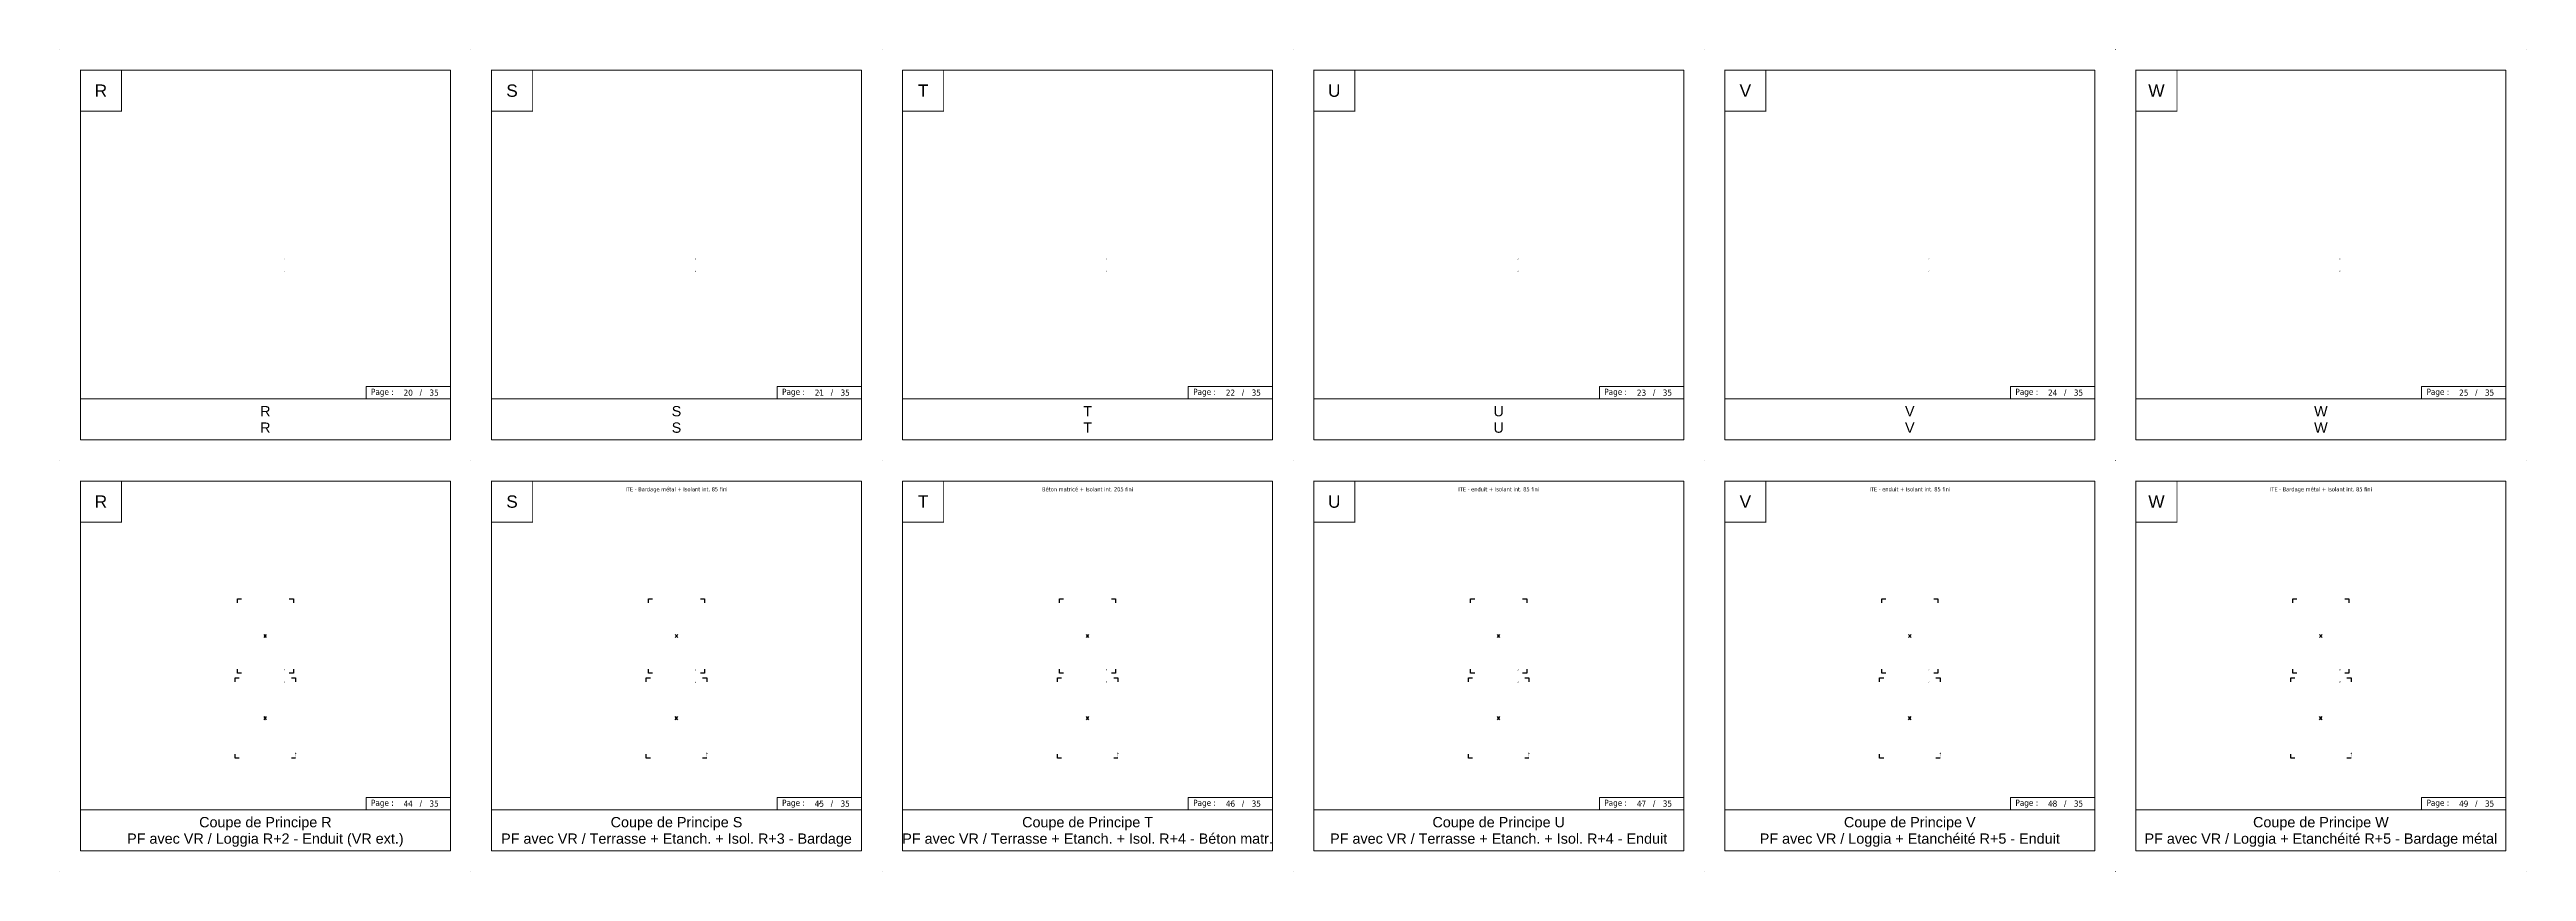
# Model space of a CAD drawing. Header units: millimetres. Extents: x -20000 to 230000, y -17405 to 24510.
# Drawn here: x 169750 to 230000, y -10000 to 10000 of the extents above; entities that cross this region are included whole.
import ezdxf
from ezdxf.enums import TextEntityAlignment as Align

# ---------------------------------------------------------------- set-up
doc = ezdxf.new("R2010")
doc.units = ezdxf.units.MM
doc.header["$PDMODE"] = 35
doc.header["$PDSIZE"] = 0.5
doc.linetypes.add('POINTILLE', pattern=[6.35, 0, -6.35])
doc.layers.get('0').update_dxf_attribs({"lineweight": 13})
doc.layers.get('Defpoints').update_dxf_attribs({"true_color": 0xc2a584})
for name, color, linetype, lineweight, plot in [('0 - Trame', 1, 'Continuous', 0, False), ('Intouchable', 252, 'Continuous', 13, False), ('Non visible', 163, 'Continuous', 25, False)]:
    doc.layers.add(name, color=color, linetype=linetype, lineweight=lineweight, plot=plot)
doc.layers.add('1 - Cartouche', color=7, linetype='Continuous', lineweight=13)
doc.layers.add('1 - Texte', color=7, linetype='Continuous', lineweight=13)
doc.styles.get("Standard").update_dxf_attribs({"font": 'ARIALUNI.TTF'})
doc.styles.add('Texte Poralu', font='tahomabd.ttf')

# ---------------------------------------------------------------- blocks, each defined once
blk = doc.blocks.new('Cadre Coupe_Elev')
at = {"const_width": 20}
blk.add_lwpolyline([(500, 9500), (1500, 9500), (1500, 8500), (500, 8500)], close=True, dxfattribs=at)
for p in [(2000, 9500), (3500, 9500), (5000, 9500), (6500, 9500), (8000, 9500), (2000, 1500), (3500, 1500), (5000, 1500), (6500, 1500), (8000, 1500), (2000, 500), (3500, 500), (5000, 500), (6500, 500), (8000, 500)]:
    blk.add_point(p)
at = {"layer": '0 - Trame'}
for points in [[(500, 500), (9500, 500), (9500, 9500), (500, 9500)], [(500, 1500), (9500, 1500), (9500, 500), (500, 500)]]:
    blk.add_lwpolyline(points, close=True, dxfattribs=at)
for p in [(0, 10000), (10000, 10000), (0, 0), (10000, 0)]:
    blk.add_point(p, dxfattribs=at)
at = {"layer": 'Defpoints'}
for p in [(5000, 5730), (5000, 3733), (5000, 1200), (5000, 1000), (5000, 800)]:
    blk.add_point(p, dxfattribs=at)
at = {"color": 7}
blk.add_attdef('REPERE_1', text='', height=300, dxfattribs=at).set_placement((1000, 9000), align=Align.MIDDLE_CENTER)
at = {"layer": '1 - Texte', "color": 7}
for tag, p in [('DEFINITION1', (5000, 1200)), ('DEFINITION2', (5000, 800))]:
    blk.add_attdef(tag, text='', height=250, dxfattribs=at).set_placement(p, align=Align.MIDDLE_CENTER)
at = {"layer": 'Non visible', "style": 'Texte Poralu'}
for p in [(5447, 4906), (5447, 4606)]:
    blk.add_attdef('REPERE_2', text='', height=35, dxfattribs=at).set_placement(p, align=Align.MIDDLE_LEFT)
blk = doc.blocks.new('Cartouche - Total de page')
at = {"layer": '1 - Cartouche', "color": 0, "insert": (0, 0), "char_height": 5, "attachment_point": 5, "style": 'Texte Poralu'}
blk.add_mtext('35', dxfattribs=at)
blk = doc.blocks.new('Cadre centrage dessin')
at = {"layer": 'Defpoints'}
for p, q in [((-682, 907), (-582, 907)), ((-682, 807), (-682, 907)), ((582, 907), (682, 907)), ((682, 907), (682, 807)), ((-30, -40), (30, 40)), ((30, -40), (-30, 40)), ((-735, -1017), (-635, -1017)), ((-735, -1117), (-735, -1017)), ((-682, -907), (-682, -807)), ((-582, -907), (-682, -907)), ((682, -907), (582, -907)), ((635, -1017), (735, -1017)), ((682, -807), (682, -907)), ((735, -1017), (735, -1117)), ((-30, -2037), (30, -1957)), ((30, -2037), (-30, -1957)), ((-735, -2977), (-735, -2877)), ((-635, -2977), (-735, -2977)), ((735, -2977), (635, -2977))]:
    blk.add_line(p, q, dxfattribs=at)
at = {"layer": 'Defpoints', "linetype": 'POINTILLE', "ltscale": 2}
for p, q in [((682, -907), (682, -907)), ((682, -907), (682, -907)), ((735, -2830), (735, -2830)), ((735, -2830), (735, -2977))]:
    blk.add_line(p, q, dxfattribs=at)
blk = doc.blocks.new('Rep_châssis')
at = {"style": 'Texte Poralu'}
blk.add_attdef('REP_CHASSIS', text='', height=100, dxfattribs=at).set_placement((0, 0), align=Align.MIDDLE_CENTER)

msp = doc.modelspace()

# ---------------------------------------------------------------- linework, layer by layer
at = {"layer": 'Intouchable'}
for points in [[(177450, 1500), (179500, 1500), (179500, 1800), (177450, 1800)], [(187450, 1500), (189500, 1500), (189500, 1800), (187450, 1800)], [(197450, 1500), (199500, 1500), (199500, 1800), (197450, 1800)], [(207450, 1500), (209500, 1500), (209500, 1800), (207450, 1800)], [(217450, 1500), (219500, 1500), (219500, 1800), (217450, 1800)], [(227450, 1500), (229500, 1500), (229500, 1800), (227450, 1800)], [(177450, -8500), (179500, -8500), (179500, -8200), (177450, -8200)], [(187450, -8500), (189500, -8500), (189500, -8200), (187450, -8200)], [(197450, -8500), (199500, -8500), (199500, -8200), (197450, -8200)], [(207450, -8500), (209500, -8500), (209500, -8200), (207450, -8200)], [(217450, -8500), (219500, -8500), (219500, -8200), (217450, -8200)], [(227450, -8500), (229500, -8500), (229500, -8200), (227450, -8200)]]:
    msp.add_lwpolyline(points, close=True, dxfattribs=at)
for p in [(178475, 1650), (188475, 1650), (198475, 1650), (208475, 1650), (218475, 1650), (228475, 1650), (178475, -8350), (188475, -8350), (198475, -8350), (208475, -8350), (218475, -8350), (228475, -8350)]:
    msp.add_point(p, dxfattribs=at)

# ---------------------------------------------------------------- block references
ref = msp.add_blockref('Cadre Coupe_Elev', (160000, 0))
ref.add_attrib('REPERE_1', 'Q', dxfattribs={"color": 7, "height": 300}).set_placement((161000, 9000), align=Align.MIDDLE_CENTER)
ref.add_attrib('REPERE_2', 'Q', dxfattribs={"layer": 'Non visible', "height": 35, "style": 'Texte Poralu'}).set_placement((165447.12, 4905.8), align=Align.MIDDLE_LEFT)
ref.add_attrib('REPERE_2', 'Q', dxfattribs={"layer": 'Non visible', "height": 35, "style": 'Texte Poralu'}).set_placement((165447.12, 4605.8), align=Align.MIDDLE_LEFT)
ref.add_attrib('DEFINITION1', 'Q', dxfattribs={"layer": '1 - Texte', "color": 7, "height": 250}).set_placement((165000, 1200), align=Align.MIDDLE_CENTER)
ref.add_attrib('DEFINITION2', 'Q', dxfattribs={"layer": '1 - Texte', "color": 7, "height": 250}).set_placement((165000, 800), align=Align.MIDDLE_CENTER)
ref = msp.add_blockref('Cadre Coupe_Elev', (170000, 0))
ref.add_attrib('REPERE_1', 'R', dxfattribs={"color": 7, "height": 300}).set_placement((171000, 9000), align=Align.MIDDLE_CENTER)
ref.add_attrib('REPERE_2', 'R', dxfattribs={"layer": 'Non visible', "height": 35, "style": 'Texte Poralu'}).set_placement((175447.12, 4905.8), align=Align.MIDDLE_LEFT)
ref.add_attrib('REPERE_2', 'R', dxfattribs={"layer": 'Non visible', "height": 35, "style": 'Texte Poralu'}).set_placement((175447.12, 4605.8), align=Align.MIDDLE_LEFT)
ref.add_attrib('DEFINITION1', 'R', dxfattribs={"layer": '1 - Texte', "color": 7, "height": 250}).set_placement((175000, 1200), align=Align.MIDDLE_CENTER)
ref.add_attrib('DEFINITION2', 'R', dxfattribs={"layer": '1 - Texte', "color": 7, "height": 250}).set_placement((175000, 800), align=Align.MIDDLE_CENTER)
ref = msp.add_blockref('Cadre Coupe_Elev', (180000, 0))
ref.add_attrib('REPERE_1', 'S', dxfattribs={"color": 7, "height": 300}).set_placement((181000, 9000), align=Align.MIDDLE_CENTER)
ref.add_attrib('REPERE_2', 'S', dxfattribs={"layer": 'Non visible', "height": 35, "style": 'Texte Poralu'}).set_placement((185447.12, 4905.8), align=Align.MIDDLE_LEFT)
ref.add_attrib('REPERE_2', 'S', dxfattribs={"layer": 'Non visible', "height": 35, "style": 'Texte Poralu'}).set_placement((185447.12, 4605.8), align=Align.MIDDLE_LEFT)
ref.add_attrib('DEFINITION1', 'S', dxfattribs={"layer": '1 - Texte', "color": 7, "height": 250}).set_placement((185000, 1200), align=Align.MIDDLE_CENTER)
ref.add_attrib('DEFINITION2', 'S', dxfattribs={"layer": '1 - Texte', "color": 7, "height": 250}).set_placement((185000, 800), align=Align.MIDDLE_CENTER)
ref = msp.add_blockref('Cadre Coupe_Elev', (190000, 0))
ref.add_attrib('REPERE_1', 'T', dxfattribs={"color": 7, "height": 300}).set_placement((191000, 9000), align=Align.MIDDLE_CENTER)
ref.add_attrib('REPERE_2', 'T', dxfattribs={"layer": 'Non visible', "height": 35, "style": 'Texte Poralu'}).set_placement((195447.12, 4905.8), align=Align.MIDDLE_LEFT)
ref.add_attrib('REPERE_2', 'T', dxfattribs={"layer": 'Non visible', "height": 35, "style": 'Texte Poralu'}).set_placement((195447.12, 4605.8), align=Align.MIDDLE_LEFT)
ref.add_attrib('DEFINITION1', 'T', dxfattribs={"layer": '1 - Texte', "color": 7, "height": 250}).set_placement((195000, 1200), align=Align.MIDDLE_CENTER)
ref.add_attrib('DEFINITION2', 'T', dxfattribs={"layer": '1 - Texte', "color": 7, "height": 250}).set_placement((195000, 800), align=Align.MIDDLE_CENTER)
ref = msp.add_blockref('Cadre Coupe_Elev', (200000, 0))
ref.add_attrib('REPERE_1', 'U', dxfattribs={"color": 7, "height": 300}).set_placement((201000, 9000), align=Align.MIDDLE_CENTER)
ref.add_attrib('REPERE_2', 'U', dxfattribs={"layer": 'Non visible', "height": 35, "style": 'Texte Poralu'}).set_placement((205447.12, 4905.8), align=Align.MIDDLE_LEFT)
ref.add_attrib('REPERE_2', 'U', dxfattribs={"layer": 'Non visible', "height": 35, "style": 'Texte Poralu'}).set_placement((205447.12, 4605.8), align=Align.MIDDLE_LEFT)
ref.add_attrib('DEFINITION1', 'U', dxfattribs={"layer": '1 - Texte', "color": 7, "height": 250}).set_placement((205000, 1200), align=Align.MIDDLE_CENTER)
ref.add_attrib('DEFINITION2', 'U', dxfattribs={"layer": '1 - Texte', "color": 7, "height": 250}).set_placement((205000, 800), align=Align.MIDDLE_CENTER)
ref = msp.add_blockref('Cadre Coupe_Elev', (210000, 0))
ref.add_attrib('REPERE_1', 'V', dxfattribs={"color": 7, "height": 300}).set_placement((211000, 9000), align=Align.MIDDLE_CENTER)
ref.add_attrib('REPERE_2', 'V', dxfattribs={"layer": 'Non visible', "height": 35, "style": 'Texte Poralu'}).set_placement((215447.12, 4905.8), align=Align.MIDDLE_LEFT)
ref.add_attrib('REPERE_2', 'V', dxfattribs={"layer": 'Non visible', "height": 35, "style": 'Texte Poralu'}).set_placement((215447.12, 4605.8), align=Align.MIDDLE_LEFT)
ref.add_attrib('DEFINITION1', 'V', dxfattribs={"layer": '1 - Texte', "color": 7, "height": 250}).set_placement((215000, 1200), align=Align.MIDDLE_CENTER)
ref.add_attrib('DEFINITION2', 'V', dxfattribs={"layer": '1 - Texte', "color": 7, "height": 250}).set_placement((215000, 800), align=Align.MIDDLE_CENTER)
ref = msp.add_blockref('Cadre Coupe_Elev', (220000, 0))
ref.add_attrib('REPERE_1', 'W', dxfattribs={"color": 7, "height": 300}).set_placement((221000, 9000), align=Align.MIDDLE_CENTER)
ref.add_attrib('REPERE_2', 'W', dxfattribs={"layer": 'Non visible', "height": 35, "style": 'Texte Poralu'}).set_placement((225447.12, 4905.8), align=Align.MIDDLE_LEFT)
ref.add_attrib('REPERE_2', 'W', dxfattribs={"layer": 'Non visible', "height": 35, "style": 'Texte Poralu'}).set_placement((225447.12, 4605.8), align=Align.MIDDLE_LEFT)
ref.add_attrib('DEFINITION1', 'W', dxfattribs={"layer": '1 - Texte', "color": 7, "height": 250}).set_placement((225000, 1200), align=Align.MIDDLE_CENTER)
ref.add_attrib('DEFINITION2', 'W', dxfattribs={"layer": '1 - Texte', "color": 7, "height": 250}).set_placement((225000, 800), align=Align.MIDDLE_CENTER)
ref = msp.add_blockref('Cadre Coupe_Elev', (160000, -10000))
ref.add_attrib('REPERE_1', 'Q', dxfattribs={"color": 7, "height": 300}).set_placement((161000, -1000), align=Align.MIDDLE_CENTER)
ref.add_attrib('REPERE_2', 'Q', dxfattribs={"layer": 'Non visible', "height": 35, "style": 'Texte Poralu'}).set_placement((165447.12, -5094.2), align=Align.MIDDLE_LEFT)
ref.add_attrib('REPERE_2', 'Q', dxfattribs={"layer": 'Non visible', "height": 35, "style": 'Texte Poralu'}).set_placement((165447.12, -5394.2), align=Align.MIDDLE_LEFT)
ref.add_attrib('DEFINITION1', 'Coupe de Principe Q', dxfattribs={"layer": '1 - Texte', "color": 7, "height": 250}).set_placement((165000, -8800), align=Align.MIDDLE_CENTER)
ref.add_attrib('DEFINITION2', 'PF avec VR / Loggia R+2 -> R+8 - Bardage métal', dxfattribs={"layer": '1 - Texte', "color": 7, "height": 250}).set_placement((165000, -9200), align=Align.MIDDLE_CENTER)
ref = msp.add_blockref('Cadre Coupe_Elev', (170000, -10000))
ref.add_attrib('REPERE_1', 'R', dxfattribs={"color": 7, "height": 300}).set_placement((171000, -1000), align=Align.MIDDLE_CENTER)
ref.add_attrib('REPERE_2', 'R', dxfattribs={"layer": 'Non visible', "height": 35, "style": 'Texte Poralu'}).set_placement((175447.12, -5094.2), align=Align.MIDDLE_LEFT)
ref.add_attrib('REPERE_2', 'R', dxfattribs={"layer": 'Non visible', "height": 35, "style": 'Texte Poralu'}).set_placement((175447.12, -5394.2), align=Align.MIDDLE_LEFT)
ref.add_attrib('DEFINITION1', 'Coupe de Principe R', dxfattribs={"layer": '1 - Texte', "color": 7, "height": 250}).set_placement((175000, -8800), align=Align.MIDDLE_CENTER)
ref.add_attrib('DEFINITION2', 'PF avec VR / Loggia R+2 - Enduit (VR ext.)', dxfattribs={"layer": '1 - Texte', "color": 7, "height": 250}).set_placement((175000, -9200), align=Align.MIDDLE_CENTER)
ref = msp.add_blockref('Cadre Coupe_Elev', (180000, -10000))
ref.add_attrib('REPERE_1', 'S', dxfattribs={"color": 7, "height": 300}).set_placement((181000, -1000), align=Align.MIDDLE_CENTER)
ref.add_attrib('REPERE_2', 'S', dxfattribs={"layer": 'Non visible', "height": 35, "style": 'Texte Poralu'}).set_placement((185447.12, -5094.2), align=Align.MIDDLE_LEFT)
ref.add_attrib('REPERE_2', 'S', dxfattribs={"layer": 'Non visible', "height": 35, "style": 'Texte Poralu'}).set_placement((185447.12, -5394.2), align=Align.MIDDLE_LEFT)
ref.add_attrib('DEFINITION1', 'Coupe de Principe S', dxfattribs={"layer": '1 - Texte', "color": 7, "height": 250}).set_placement((185000, -8800), align=Align.MIDDLE_CENTER)
ref.add_attrib('DEFINITION2', 'PF avec VR / Terrasse + Etanch. + Isol. R+3 - Bardage', dxfattribs={"layer": '1 - Texte', "color": 7, "height": 250}).set_placement((185000, -9200), align=Align.MIDDLE_CENTER)
ref = msp.add_blockref('Cadre Coupe_Elev', (190000, -10000))
ref.add_attrib('REPERE_1', 'T', dxfattribs={"color": 7, "height": 300}).set_placement((191000, -1000), align=Align.MIDDLE_CENTER)
ref.add_attrib('REPERE_2', 'T', dxfattribs={"layer": 'Non visible', "height": 35, "style": 'Texte Poralu'}).set_placement((195447.12, -5094.2), align=Align.MIDDLE_LEFT)
ref.add_attrib('REPERE_2', 'T', dxfattribs={"layer": 'Non visible', "height": 35, "style": 'Texte Poralu'}).set_placement((195447.12, -5394.2), align=Align.MIDDLE_LEFT)
ref.add_attrib('DEFINITION1', 'Coupe de Principe T', dxfattribs={"layer": '1 - Texte', "color": 7, "height": 250}).set_placement((195000, -8800), align=Align.MIDDLE_CENTER)
ref.add_attrib('DEFINITION2', 'PF avec VR / Terrasse + Etanch. + Isol. R+4 - Béton matr.', dxfattribs={"layer": '1 - Texte', "color": 7, "height": 250}).set_placement((195000, -9200), align=Align.MIDDLE_CENTER)
ref = msp.add_blockref('Cadre Coupe_Elev', (200000, -10000))
ref.add_attrib('REPERE_1', 'U', dxfattribs={"color": 7, "height": 300}).set_placement((201000, -1000), align=Align.MIDDLE_CENTER)
ref.add_attrib('REPERE_2', 'U', dxfattribs={"layer": 'Non visible', "height": 35, "style": 'Texte Poralu'}).set_placement((205447.12, -5094.2), align=Align.MIDDLE_LEFT)
ref.add_attrib('REPERE_2', 'U', dxfattribs={"layer": 'Non visible', "height": 35, "style": 'Texte Poralu'}).set_placement((205447.12, -5394.2), align=Align.MIDDLE_LEFT)
ref.add_attrib('DEFINITION1', 'Coupe de Principe U', dxfattribs={"layer": '1 - Texte', "color": 7, "height": 250}).set_placement((205000, -8800), align=Align.MIDDLE_CENTER)
ref.add_attrib('DEFINITION2', 'PF avec VR / Terrasse + Etanch. + Isol. R+4 - Enduit', dxfattribs={"layer": '1 - Texte', "color": 7, "height": 250}).set_placement((205000, -9200), align=Align.MIDDLE_CENTER)
ref = msp.add_blockref('Cadre Coupe_Elev', (210000, -10000))
ref.add_attrib('REPERE_1', 'V', dxfattribs={"color": 7, "height": 300}).set_placement((211000, -1000), align=Align.MIDDLE_CENTER)
ref.add_attrib('REPERE_2', 'V', dxfattribs={"layer": 'Non visible', "height": 35, "style": 'Texte Poralu'}).set_placement((215447.12, -5094.2), align=Align.MIDDLE_LEFT)
ref.add_attrib('REPERE_2', 'V', dxfattribs={"layer": 'Non visible', "height": 35, "style": 'Texte Poralu'}).set_placement((215447.12, -5394.2), align=Align.MIDDLE_LEFT)
ref.add_attrib('DEFINITION1', 'Coupe de Principe V', dxfattribs={"layer": '1 - Texte', "color": 7, "height": 250}).set_placement((215000, -8800), align=Align.MIDDLE_CENTER)
ref.add_attrib('DEFINITION2', 'PF avec VR / Loggia + Etanchéité R+5 - Enduit', dxfattribs={"layer": '1 - Texte', "color": 7, "height": 250}).set_placement((215000, -9200), align=Align.MIDDLE_CENTER)
ref = msp.add_blockref('Cadre Coupe_Elev', (220000, -10000))
ref.add_attrib('REPERE_1', 'W', dxfattribs={"color": 7, "height": 300}).set_placement((221000, -1000), align=Align.MIDDLE_CENTER)
ref.add_attrib('REPERE_2', 'W', dxfattribs={"layer": 'Non visible', "height": 35, "style": 'Texte Poralu'}).set_placement((225447.12, -5094.2), align=Align.MIDDLE_LEFT)
ref.add_attrib('REPERE_2', 'W', dxfattribs={"layer": 'Non visible', "height": 35, "style": 'Texte Poralu'}).set_placement((225447.12, -5394.2), align=Align.MIDDLE_LEFT)
ref.add_attrib('DEFINITION1', 'Coupe de Principe W', dxfattribs={"layer": '1 - Texte', "color": 7, "height": 250}).set_placement((225000, -8800), align=Align.MIDDLE_CENTER)
ref.add_attrib('DEFINITION2', 'PF avec VR / Loggia + Etanchéité R+5 - Bardage métal', dxfattribs={"layer": '1 - Texte', "color": 7, "height": 250}).set_placement((225000, -9200), align=Align.MIDDLE_CENTER)
at = {"layer": 'Intouchable', "xscale": 30, "yscale": 30, "zscale": 30}
for p in [(179102.9, 1650), (189102.9, 1650), (199102.9, 1650), (209102.9, 1650), (219102.9, 1650), (229102.9, 1650), (179102.9, -8350), (189102.9, -8350), (199102.9, -8350), (209102.9, -8350), (219102.9, -8350), (229102.9, -8350)]:
    msp.add_blockref('Cartouche - Total de page', p, dxfattribs=at)
at = {"layer": 'Intouchable'}
for p in [(175000, -4270), (185000, -4270), (195000, -4270), (205000, -4270), (215000, -4270), (225000, -4270)]:
    msp.add_blockref('Cadre centrage dessin', p, dxfattribs=at)
at = {"layer": 'Non visible'}
for p, values in [((185000, -700), {'REP_CHASSIS': 'ITE - Bardage métal + Isolant int. 85 fini'}), ((195000, -700), {'REP_CHASSIS': 'Béton matricé + Isolant int. 205 fini'}), ((205000, -700), {'REP_CHASSIS': 'ITE - enduit + Isolant int. 85 fini'}), ((215000, -700), {'REP_CHASSIS': 'ITE - enduit + Isolant int. 85 fini'}), ((225000, -700), {'REP_CHASSIS': 'ITE - Bardage métal + Isolant int. 85 fini'})]:
    msp.add_blockref('Rep_châssis', p, dxfattribs=at).add_auto_attribs(values)

# ---------------------------------------------------------------- texts
at = {"style": 'Texte Poralu'}
for tag, p in [('20', (178475, 1650)), ('21', (188475, 1650)), ('22', (198475, 1650)), ('23', (208475, 1650)), ('24', (218475, 1650)), ('25', (228475, 1650)), ('44', (178475, -8350)), ('45', (188475, -8350)), ('46', (198475, -8350)), ('47', (208475, -8350)), ('48', (218475, -8350)), ('49', (228475, -8350))]:
    msp.add_attdef(tag, text='', height=150, dxfattribs=at).set_placement(p, align=Align.MIDDLE_CENTER)
at = {"layer": 'Intouchable', "char_height": 150, "style": 'Texte Poralu'}
for s, insert, attachment_point in [('Page : ', (177569.36, 1650), 4), ('/', (178780.84, 1650), 5), ('Page : ', (187569.36, 1650), 4), ('/', (188780.84, 1650), 5), ('Page : ', (197569.36, 1650), 4), ('/', (198780.84, 1650), 5), ('Page : ', (207569.36, 1650), 4), ('/', (208780.84, 1650), 5), ('Page : ', (217569.36, 1650), 4), ('/', (218780.84, 1650), 5), ('Page : ', (227569.36, 1650), 4), ('/', (228780.84, 1650), 5), ('Page : ', (177569.36, -8350), 4), ('/', (178780.84, -8350), 5), ('Page : ', (187569.36, -8350), 4), ('/', (188780.84, -8350), 5), ('Page : ', (197569.36, -8350), 4), ('/', (198780.84, -8350), 5), ('Page : ', (207569.36, -8350), 4), ('/', (208780.84, -8350), 5), ('Page : ', (217569.36, -8350), 4), ('/', (218780.84, -8350), 5), ('Page : ', (227569.36, -8350), 4), ('/', (228780.84, -8350), 5)]:
    msp.add_mtext(s, dxfattribs=dict(at, insert=insert, attachment_point=attachment_point))

doc.saveas('drawing.dxf')
